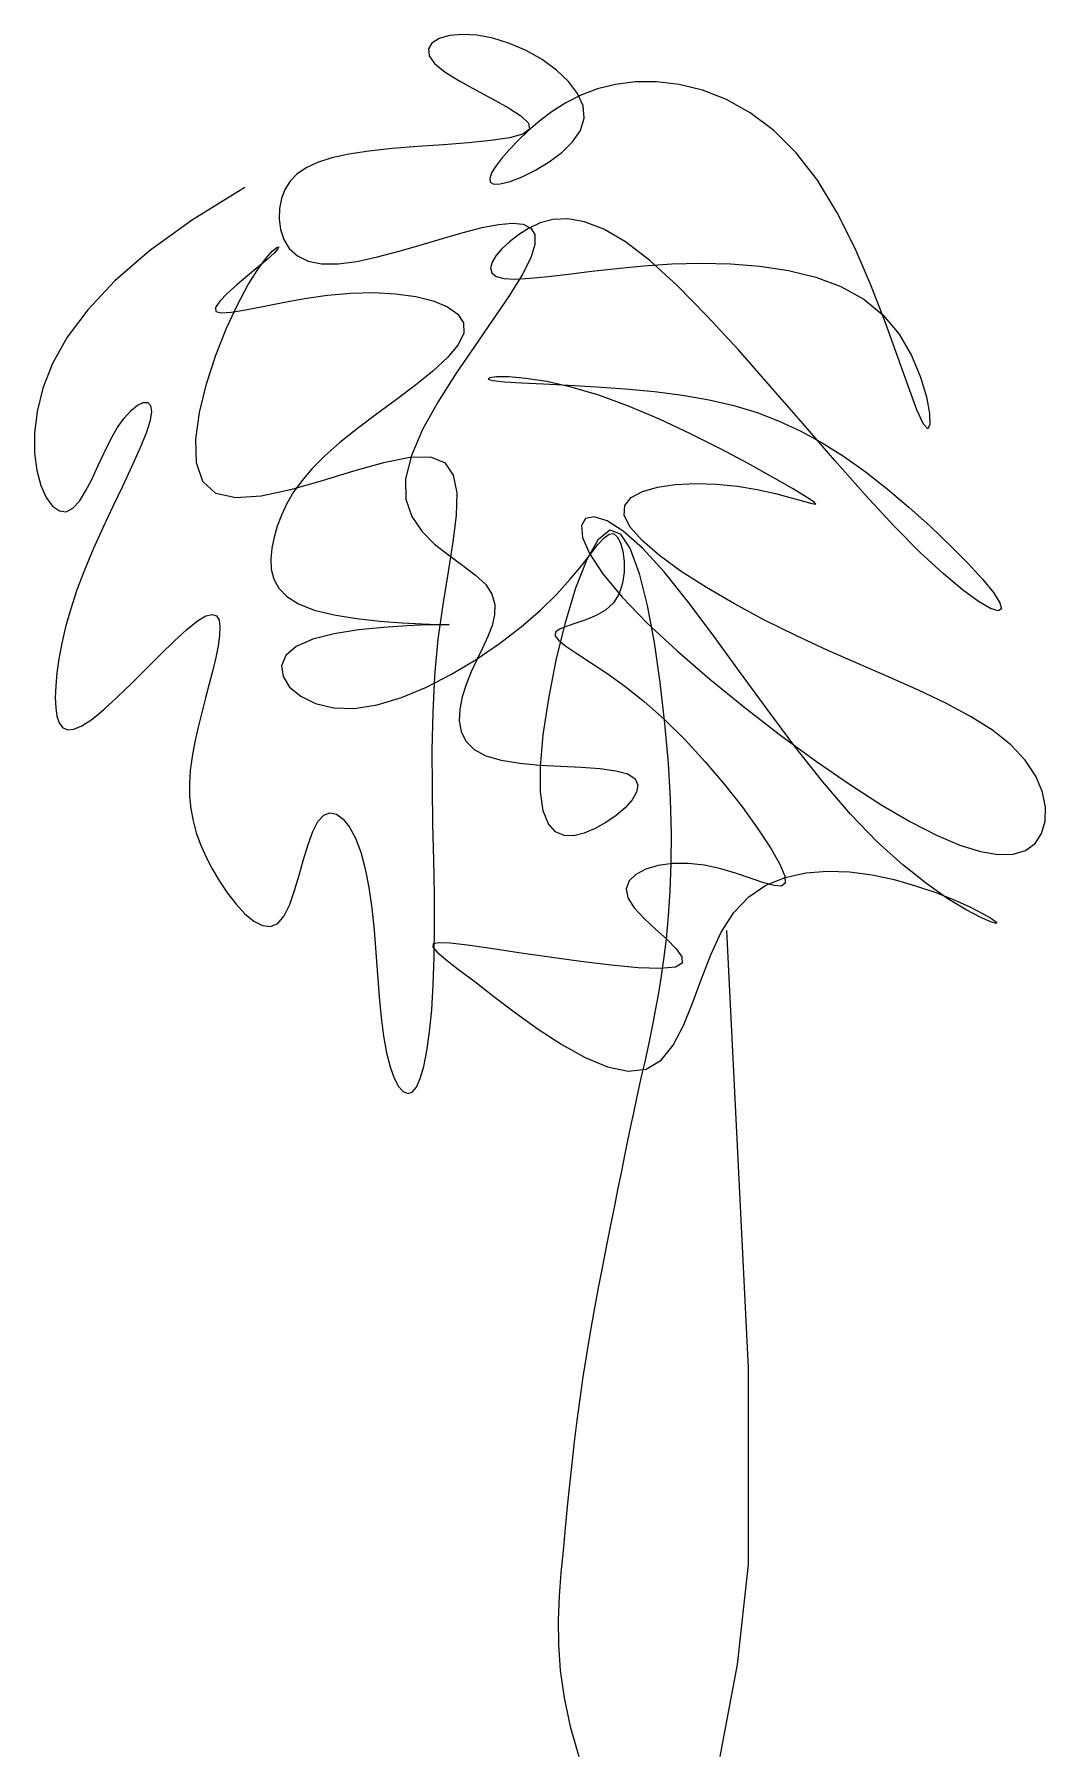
# Model space of a CAD drawing. Extents: x 206.94 to 209.71, y 0.46 to 5.18.
import ezdxf

# ---------------------------------------------------------------- set-up
doc = ezdxf.new("R2010")
doc.units = 0
doc.header["$LTSCALE"] = 0.5
doc.layers.get('0').update_dxf_attribs({"linetype": 'CONTINUOUS'})

msp = doc.modelspace()

# ---------------------------------------------------------------- linework, layer by layer
at = {"color": 0}
for p, q in [((208.0284, 5.1606), (208.0186, 5.1446)), ((208.0483, 5.1729), (208.0284, 5.1606)), ((208.0766, 5.181), (208.0483, 5.1729)), ((208.1118, 5.1843), (208.0766, 5.181)), ((208.152, 5.1822), (208.1118, 5.1843)), ((208.1958, 5.1741), (208.152, 5.1822)), ((208.2414, 5.1598), (208.1958, 5.1741)), ((208.2869, 5.1398), (208.2414, 5.1598)), ((208.0186, 5.1446), (208.0205, 5.1256)), ((208.0205, 5.1256), (208.0358, 5.1042)), ((208.0358, 5.1042), (208.065, 5.0809)), ((208.3303, 5.1151), (208.2869, 5.1398)), ((208.3696, 5.0867), (208.3303, 5.1151)), ((208.065, 5.0809), (208.1046, 5.0564)), ((208.1046, 5.0564), (208.1497, 5.0315)), ((208.4028, 5.0555), (208.3696, 5.0867)), ((208.4279, 5.0224), (208.4028, 5.0555)), ((208.6442, 5.0545), (208.5858, 5.0542)), ((208.7062, 5.0472), (208.6442, 5.0545)), ((208.1497, 5.0315), (208.1958, 5.0067)), ((208.4371, 5.0177), (208.3958, 4.9968)), ((208.4429, 4.9883), (208.4279, 5.0224)), ((208.4824, 5.0348), (208.4371, 5.0177)), ((208.5319, 5.0473), (208.4824, 5.0348)), ((208.5858, 5.0542), (208.5319, 5.0473)), ((208.7704, 5.0312), (208.7062, 5.0472)), ((208.8358, 5.0055), (208.7704, 5.0312)), ((208.1958, 5.0067), (208.2382, 4.983)), ((208.2382, 4.983), (208.2721, 4.9608)), ((208.2721, 4.9608), (208.2929, 4.9411)), ((208.3583, 4.973), (208.3243, 4.9474)), ((208.3958, 4.9968), (208.3583, 4.973)), ((208.4458, 4.9543), (208.4429, 4.9883)), ((208.9013, 4.969), (208.8358, 5.0055)), ((208.9655, 4.9207), (208.9013, 4.969)), ((208.2935, 4.9209), (208.2658, 4.8943)), ((208.2958, 4.9243), (208.2777, 4.9111)), ((208.2929, 4.9411), (208.2958, 4.9243)), ((208.3243, 4.9474), (208.2935, 4.9209)), ((208.4141, 4.8896), (208.4355, 4.9211)), ((208.4355, 4.9211), (208.4458, 4.9543)), ((209.0274, 4.8595), (208.9655, 4.9207)), ((207.9198, 4.871), (207.8558, 4.8644)), ((207.9893, 4.8765), (207.9198, 4.871)), ((208.0601, 4.8816), (207.9893, 4.8765)), ((208.1283, 4.8868), (208.0601, 4.8816)), ((208.19, 4.893), (208.1283, 4.8868)), ((208.2411, 4.9009), (208.19, 4.893)), ((208.2411, 4.8687), (208.22, 4.8447)), ((208.2777, 4.9111), (208.2411, 4.9009)), ((208.2658, 4.8943), (208.2411, 4.8687)), ((208.3845, 4.8605), (208.4141, 4.8896)), ((207.7148, 4.8329), (207.6833, 4.8181)), ((207.7536, 4.8455), (207.7148, 4.8329)), ((207.8004, 4.8559), (207.7536, 4.8455)), ((207.8558, 4.8644), (207.8004, 4.8559)), ((208.2034, 4.823), (208.1921, 4.8044)), ((208.22, 4.8447), (208.2034, 4.823)), ((208.3123, 4.812), (208.3496, 4.8344)), ((208.3496, 4.8344), (208.3845, 4.8605)), ((209.0858, 4.7844), (209.0274, 4.8595)), ((207.6393, 4.7815), (207.6253, 4.7593)), ((207.6584, 4.801), (207.6393, 4.7815)), ((207.6833, 4.8181), (207.6584, 4.801)), ((208.1921, 4.8044), (208.1868, 4.7895)), ((208.1868, 4.7895), (208.1885, 4.7791)), ((208.1885, 4.7791), (208.1979, 4.7738)), ((208.1979, 4.7738), (208.2158, 4.7744)), ((208.2158, 4.7744), (208.2425, 4.7813)), ((208.2425, 4.7813), (208.2757, 4.7941)), ((208.2757, 4.7941), (208.3123, 4.812)), ((209.1397, 4.6954), (209.0858, 4.7844)), ((207.5158, 4.7644), (207.372, 4.6759)), ((207.6158, 4.7345), (207.6103, 4.7071)), ((207.6253, 4.7593), (207.6158, 4.7345)), ((207.6103, 4.7071), (207.6091, 4.6783)), ((207.6091, 4.6783), (207.6128, 4.6494)), ((208.3604, 4.6765), (208.3249, 4.6672)), ((208.4008, 4.6783), (208.3604, 4.6765)), ((208.4469, 4.6702), (208.4008, 4.6783)), ((209.1888, 4.5969), (209.1397, 4.6954)), ((207.372, 4.6759), (207.2538, 4.5904)), ((207.6128, 4.6494), (207.6221, 4.622)), ((208.0577, 4.6249), (208.1141, 4.6412)), ((208.1141, 4.6412), (208.1658, 4.6545)), ((208.1658, 4.6545), (208.2112, 4.6633)), ((208.2112, 4.6633), (208.2491, 4.6665)), ((208.2658, 4.6345), (208.2411, 4.6154)), ((208.2491, 4.6665), (208.2789, 4.6635)), ((208.2936, 4.6524), (208.2658, 4.6345)), ((208.2789, 4.6635), (208.2996, 4.6533)), ((208.3249, 4.6672), (208.2936, 4.6524)), ((208.2996, 4.6533), (208.3105, 4.6351)), ((208.3105, 4.6351), (208.3107, 4.6081)), ((208.4993, 4.65), (208.4469, 4.6702)), ((208.5587, 4.6155), (208.4993, 4.65)), ((207.2538, 4.5904), (207.1588, 4.5081)), ((207.5732, 4.5697), (207.5908, 4.5896)), ((207.5958, 4.5846), (207.5766, 4.567)), ((207.5908, 4.5896), (207.6028, 4.6)), ((207.6063, 4.5966), (207.5958, 4.5846)), ((207.6028, 4.6), (207.6083, 4.6021)), ((207.6083, 4.6021), (207.6063, 4.5966)), ((207.6221, 4.622), (207.6374, 4.5975)), ((207.6374, 4.5975), (207.6594, 4.5771)), ((207.8791, 4.5739), (207.9383, 4.5896)), ((207.9383, 4.5896), (207.9985, 4.6071)), ((207.9985, 4.6071), (208.0577, 4.6249)), ((208.2202, 4.5961), (208.204, 4.5773)), ((208.2411, 4.6154), (208.2202, 4.5961)), ((208.3107, 4.6081), (208.2994, 4.5716)), ((208.6258, 4.5646), (208.5587, 4.6155)), ((209.233, 4.4944), (209.1888, 4.5969)), ((207.5511, 4.5455), (207.5223, 4.5217)), ((207.5247, 4.4982), (207.5508, 4.5396)), ((207.5508, 4.5396), (207.5732, 4.5697)), ((207.5766, 4.567), (207.5511, 4.5455)), ((207.6594, 4.5771), (207.6887, 4.5623)), ((207.6887, 4.5623), (207.7258, 4.5546)), ((207.7258, 4.5546), (207.771, 4.5548)), ((207.771, 4.5548), (207.8227, 4.5618)), ((207.8227, 4.5618), (207.8791, 4.5739)), ((208.1933, 4.5596), (208.1893, 4.5438)), ((208.1893, 4.5438), (208.1927, 4.5306)), ((208.204, 4.5773), (208.1933, 4.5596)), ((208.2994, 4.5716), (208.2758, 4.5246)), ((208.4033, 4.5271), (208.4665, 4.5349)), ((208.4665, 4.5349), (208.5352, 4.5427)), ((208.5352, 4.5427), (208.6087, 4.5496)), ((208.6087, 4.5496), (208.6858, 4.5546)), ((208.701, 4.496), (208.6258, 4.5646)), ((208.6858, 4.5546), (208.7657, 4.5568)), ((208.7657, 4.5568), (208.8468, 4.5552)), ((208.8468, 4.5552), (208.9274, 4.549)), ((208.9274, 4.549), (209.0058, 4.5371)), ((209.0058, 4.5371), (209.0806, 4.5187)), ((207.1588, 4.5081), (207.0846, 4.4291)), ((207.4933, 4.4971), (207.4671, 4.4735)), ((207.5223, 4.5217), (207.4933, 4.4971)), ((207.4958, 4.4447), (207.5247, 4.4982)), ((208.1927, 4.5306), (208.2046, 4.5206)), ((208.2046, 4.5206), (208.2258, 4.5146)), ((208.2258, 4.5146), (208.2571, 4.5131)), ((208.2758, 4.5246), (208.2399, 4.467)), ((208.2571, 4.5131), (208.2977, 4.5153)), ((208.2977, 4.5153), (208.3468, 4.5202)), ((208.3468, 4.5202), (208.4033, 4.5271)), ((208.7826, 4.4127), (208.701, 4.496)), ((209.0806, 4.5187), (209.1499, 4.4928)), ((209.1499, 4.4928), (209.2122, 4.4584)), ((209.2721, 4.3935), (209.233, 4.4944)), ((207.4467, 4.4525), (207.4353, 4.4357)), ((207.4671, 4.4735), (207.4467, 4.4525)), ((207.4653, 4.3789), (207.4958, 4.4447)), ((207.5646, 4.4384), (207.6193, 4.4492)), ((207.6193, 4.4492), (207.6791, 4.4598)), ((207.6791, 4.4598), (207.7419, 4.4688)), ((207.7419, 4.4688), (207.8058, 4.4747)), ((207.8058, 4.4747), (207.8688, 4.4761)), ((207.8688, 4.4761), (207.9288, 4.4729)), ((207.9288, 4.4729), (207.9839, 4.4653)), ((207.9839, 4.4653), (208.0321, 4.4534)), ((208.0321, 4.4534), (208.0714, 4.4373)), ((208.2399, 4.467), (208.1949, 4.4007)), ((209.2122, 4.4584), (209.2659, 4.4147)), ((207.0846, 4.4291), (207.0286, 4.3536)), ((207.4353, 4.4357), (207.4358, 4.4247)), ((207.4358, 4.4247), (207.4505, 4.4207)), ((207.4505, 4.4207), (207.4782, 4.4227)), ((207.4782, 4.4227), (207.5168, 4.4291)), ((207.5168, 4.4291), (207.5646, 4.4384)), ((208.0714, 4.4373), (208.0997, 4.417)), ((208.0997, 4.417), (208.1152, 4.3928)), ((208.1949, 4.4007), (208.1447, 4.3282)), ((208.8686, 4.3189), (208.7826, 4.4127)), ((209.2659, 4.4147), (209.3095, 4.3617)), ((209.3061, 4.2995), (209.2721, 4.3935)), ((207.0286, 4.3536), (206.9885, 4.2818)), ((207.4358, 4.3045), (207.4653, 4.3789)), ((208.1158, 4.3647), (208.1004, 4.333)), ((208.1152, 4.3928), (208.1158, 4.3647)), ((209.3095, 4.3617), (209.3435, 4.3032)), ((207.41, 4.2258), (207.4358, 4.3045)), ((208.1004, 4.333), (208.0711, 4.2982)), ((208.1447, 4.3282), (208.0933, 4.2523)), ((208.9571, 4.2186), (208.8686, 4.3189)), ((209.3348, 4.2181), (209.3061, 4.2995)), ((209.3435, 4.3032), (209.3683, 4.2443)), ((206.9885, 4.2818), (206.9617, 4.2138)), ((208.0311, 4.2611), (207.9833, 4.2224)), ((208.0711, 4.2982), (208.0311, 4.2611)), ((208.0933, 4.2523), (208.0448, 4.1755)), ((206.9617, 4.2138), (206.9458, 4.1499)), ((207.3908, 4.1474), (207.41, 4.2258)), ((207.9833, 4.2224), (207.9309, 4.1827)), ((208.1863, 4.2427), (208.1824, 4.2389)), ((208.1824, 4.2389), (208.1958, 4.2348)), ((208.2058, 4.245), (208.1863, 4.2427)), ((208.1958, 4.2348), (208.2272, 4.2315)), ((208.2396, 4.2448), (208.2058, 4.245)), ((208.2272, 4.2315), (208.2743, 4.2286)), ((208.286, 4.2409), (208.2396, 4.2448)), ((208.2743, 4.2286), (208.334, 4.2257)), ((208.3435, 4.232), (208.286, 4.2409)), ((208.334, 4.2257), (208.4033, 4.2224)), ((208.4106, 4.2171), (208.3435, 4.232)), ((208.4033, 4.2224), (208.4792, 4.2181)), ((208.4858, 4.1949), (208.4106, 4.2171)), ((208.4792, 4.2181), (208.5586, 4.2124)), ((208.5586, 4.2124), (208.6385, 4.2048)), ((208.6385, 4.2048), (208.7158, 4.1949)), ((209.0461, 4.116), (208.9571, 4.2186)), ((209.3581, 4.1548), (209.3348, 4.2181)), ((209.3683, 4.2443), (209.3846, 4.1899)), ((207.2038, 4.153), (207.2215, 4.1675)), ((207.2215, 4.1675), (207.2371, 4.1749)), ((207.2371, 4.1749), (207.2493, 4.1748)), ((207.2493, 4.1748), (207.2572, 4.1668)), ((207.2572, 4.1668), (207.2597, 4.1503)), ((207.9309, 4.1827), (207.8768, 4.1427)), ((208.0448, 4.1755), (208.003, 4.1003)), ((208.5673, 4.1648), (208.4858, 4.1949)), ((208.6522, 4.1287), (208.5673, 4.1648)), ((208.7158, 4.1949), (208.7882, 4.1822)), ((208.7882, 4.1822), (208.8558, 4.1663)), ((208.8558, 4.1663), (208.9198, 4.1469)), ((209.3846, 4.1899), (209.3929, 4.1448)), ((206.9458, 4.1499), (206.9386, 4.0904)), ((207.1658, 4.1049), (207.1848, 4.132)), ((207.1848, 4.132), (207.2038, 4.153)), ((207.2558, 4.1249), (207.2448, 4.0905)), ((207.2597, 4.1503), (207.2558, 4.1249)), ((207.381, 4.0737), (207.3908, 4.1474)), ((207.8768, 4.1427), (207.8241, 4.1033)), ((208.7374, 4.0888), (208.6522, 4.1287)), ((208.9198, 4.1469), (208.9808, 4.1237)), ((208.9808, 4.1237), (209.0401, 4.0962)), ((209.1335, 4.0152), (209.0461, 4.116)), ((209.3759, 4.1149), (209.3581, 4.1548)), ((209.3879, 4.1024), (209.3759, 4.1149)), ((209.3938, 4.114), (209.3879, 4.1024)), ((209.3929, 4.1448), (209.3938, 4.114)), ((206.9386, 4.0904), (206.9386, 4.036)), ((207.1299, 4.0367), (207.1475, 4.0725)), ((207.1475, 4.0725), (207.1658, 4.1049)), ((207.2448, 4.0905), (207.2277, 4.0483)), ((207.3833, 4.0091), (207.381, 4.0737)), ((207.7758, 4.065), (207.7344, 4.0284)), ((207.8241, 4.1033), (207.7758, 4.065)), ((208.003, 4.1003), (207.972, 4.0293)), ((208.8196, 4.0475), (208.7374, 4.0888)), ((209.0401, 4.0962), (209.0983, 4.0642)), ((209.0983, 4.0642), (209.1566, 4.0273)), ((206.9386, 4.036), (206.9447, 3.9879)), ((207.1127, 3.9997), (207.1299, 4.0367)), ((207.2277, 4.0483), (207.2059, 3.9997)), ((207.7344, 4.0284), (207.6999, 3.9935)), ((207.9681, 4.024), (207.8957, 4.0094)), ((207.972, 4.0293), (207.9558, 3.9651)), ((208.0258, 4.025), (207.9681, 4.024)), ((208.0652, 4.0085), (208.0258, 4.025)), ((208.8957, 4.0071), (208.8196, 4.0475)), ((209.2174, 3.9202), (209.1335, 4.0152)), ((209.1566, 4.0273), (209.2159, 3.985)), ((206.9447, 3.9879), (206.9558, 3.9469)), ((207.0958, 3.9638), (207.1127, 3.9997)), ((207.2059, 3.9997), (207.1808, 3.9463)), ((207.4007, 3.9581), (207.3833, 4.0091)), ((207.6999, 3.9935), (207.6714, 3.9599)), ((207.8137, 3.9864), (207.7271, 3.9601)), ((207.8957, 4.0094), (207.8137, 3.9864)), ((208.088, 3.975), (208.0652, 4.0085)), ((208.0972, 3.9266), (208.088, 3.975)), ((208.9626, 3.9701), (208.8957, 4.0071)), ((209.017, 3.9386), (208.9626, 3.9701)), ((209.2159, 3.985), (209.2765, 3.9376)), ((206.9558, 3.9469), (206.9706, 3.9142)), ((207.0617, 3.904), (207.0789, 3.9312)), ((207.0789, 3.9312), (207.0958, 3.9638)), ((207.1808, 3.9463), (207.1538, 3.8897)), ((207.4358, 3.9251), (207.4007, 3.9581)), ((207.4903, 3.913), (207.4358, 3.9251)), ((207.641, 3.9356), (207.5603, 3.9182)), ((207.6483, 3.9276), (207.6299, 3.8962)), ((207.7271, 3.9601), (207.641, 3.9356)), ((207.6714, 3.9599), (207.6483, 3.9276)), ((207.9558, 3.9651), (207.9571, 3.9096)), ((208.0958, 3.8651), (208.0972, 3.9266)), ((208.5747, 3.9142), (208.6056, 3.9308)), ((208.6056, 3.9308), (208.6471, 3.9426)), ((208.6471, 3.9426), (208.6966, 3.9496)), ((208.6966, 3.9496), (208.7513, 3.9523)), ((208.7513, 3.9523), (208.8086, 3.9507)), ((208.8086, 3.9507), (208.8658, 3.9451)), ((208.8658, 3.9451), (208.9204, 3.936)), ((208.9204, 3.936), (208.9701, 3.9249)), ((208.9701, 3.9249), (209.013, 3.9136)), ((209.0558, 3.9151), (209.017, 3.9386)), ((209.2765, 3.9376), (209.3369, 3.8867)), ((206.9706, 3.9142), (206.988, 3.8907)), ((206.988, 3.8907), (207.0068, 3.8773)), ((207.0068, 3.8773), (207.0258, 3.8751)), ((207.0258, 3.8751), (207.0441, 3.8846)), ((207.0441, 3.8846), (207.0617, 3.904)), ((207.1538, 3.8897), (207.1264, 3.8313)), ((207.5603, 3.9182), (207.4903, 3.913)), ((207.6299, 3.8962), (207.6155, 3.8654)), ((207.9571, 3.9096), (207.9733, 3.8622)), ((208.5558, 3.8651), (208.5573, 3.8923)), ((208.5573, 3.8923), (208.5747, 3.9142)), ((209.013, 3.9136), (209.0471, 3.9039)), ((209.0471, 3.9039), (209.0704, 3.8974)), ((209.0768, 3.9012), (209.0558, 3.9151)), ((209.0704, 3.8974), (209.081, 3.8959)), ((209.081, 3.8959), (209.0768, 3.9012)), ((209.2959, 3.8352), (209.2174, 3.9202)), ((209.3369, 3.8867), (209.3953, 3.8343)), ((207.1264, 3.8313), (207.0999, 3.7726)), ((207.6044, 3.8352), (207.5958, 3.8052)), ((207.6155, 3.8654), (207.6044, 3.8352)), ((207.9733, 3.8622), (208.0008, 3.8216)), ((208.087, 3.7924), (208.0958, 3.8651)), ((208.4496, 3.8564), (208.4384, 3.8372)), ((208.4384, 3.8372), (208.4413, 3.8047)), ((208.4735, 3.8611), (208.4496, 3.8564)), ((208.5085, 3.85), (208.4735, 3.8611)), ((208.5531, 3.8218), (208.5085, 3.85)), ((208.5723, 3.8325), (208.5558, 3.8651)), ((208.6054, 3.7953), (208.5723, 3.8325)), ((209.367, 3.7634), (209.2959, 3.8352)), ((209.3953, 3.8343), (209.4496, 3.7827)), ((207.5958, 3.8052), (207.5895, 3.7753)), ((208.0008, 3.8216), (208.0358, 3.7864)), ((208.0358, 3.7864), (208.0746, 3.7555)), ((208.0736, 3.7103), (208.087, 3.7924)), ((208.4413, 3.8047), (208.46, 3.7603)), ((208.4538, 3.7448), (208.4851, 3.8001)), ((208.4633, 3.759), (208.4836, 3.7848)), ((208.4836, 3.7848), (208.5002, 3.8035)), ((208.4851, 3.8001), (208.5158, 3.8252)), ((208.5002, 3.8035), (208.514, 3.8139)), ((208.514, 3.8139), (208.5258, 3.8152)), ((208.5158, 3.8252), (208.5449, 3.8149)), ((208.5258, 3.8152), (208.5365, 3.8066)), ((208.5365, 3.8066), (208.5455, 3.7897)), ((208.5449, 3.8149), (208.5718, 3.773)), ((208.5455, 3.7897), (208.5522, 3.7665)), ((208.6058, 3.7752), (208.5531, 3.8218)), ((208.6527, 3.7547), (208.6054, 3.7953)), ((209.4496, 3.7827), (209.4978, 3.7339)), ((207.0999, 3.7726), (207.0758, 3.7152)), ((207.5895, 3.7753), (207.5863, 3.7458)), ((207.5863, 3.7458), (207.5876, 3.7174)), ((208.0746, 3.7555), (208.1133, 3.7276)), ((208.4232, 3.6662), (208.4538, 3.7448)), ((208.4383, 3.7271), (208.4633, 3.759)), ((208.46, 3.7603), (208.4958, 3.7053)), ((208.5522, 3.7665), (208.5558, 3.739)), ((208.5558, 3.739), (208.5557, 3.7091)), ((208.5718, 3.773), (208.5963, 3.7054)), ((208.6652, 3.7098), (208.6058, 3.7752)), ((208.7121, 3.7115), (208.6527, 3.7547)), ((209.4298, 3.7054), (209.367, 3.7634)), ((209.4978, 3.7339), (209.5379, 3.69)), ((207.0758, 3.7152), (207.0551, 3.6605)), ((207.5876, 3.7174), (207.5946, 3.6903)), ((207.5946, 3.6903), (207.6086, 3.6651)), ((208.0589, 3.6206), (208.0736, 3.7103)), ((208.1133, 3.7276), (208.1483, 3.7013)), ((208.1483, 3.7013), (208.1758, 3.6753)), ((208.3705, 3.6492), (208.4077, 3.6901)), ((208.4077, 3.6901), (208.4383, 3.7271)), ((208.4958, 3.7053), (208.5497, 3.641)), ((208.5557, 3.7091), (208.5511, 3.6789)), ((208.5963, 3.7054), (208.6183, 3.6178)), ((208.7301, 3.6289), (208.6652, 3.7098)), ((208.7813, 3.6669), (208.7121, 3.7115)), ((209.4834, 3.6607), (209.4298, 3.7054)), ((209.5379, 3.69), (209.5679, 3.6531)), ((207.0551, 3.6605), (207.038, 3.6086)), ((207.6086, 3.6651), (207.631, 3.6422)), ((207.631, 3.6422), (207.6629, 3.6221)), ((208.1758, 3.6753), (208.193, 3.6486)), ((208.193, 3.6486), (208.2005, 3.6209)), ((208.3258, 3.6053), (208.3705, 3.6492)), ((208.3946, 3.5716), (208.4232, 3.6662)), ((208.5414, 3.6503), (208.5258, 3.6253)), ((208.5511, 3.6789), (208.5414, 3.6503)), ((208.5497, 3.641), (208.619, 3.5697)), ((208.8582, 3.622), (208.7813, 3.6669)), ((209.5271, 3.6291), (209.4834, 3.6607)), ((209.5679, 3.6531), (209.5859, 3.6253)), ((207.038, 3.6086), (207.0241, 3.5598)), ((207.4089, 3.5891), (207.426, 3.5935)), ((207.426, 3.5935), (207.4377, 3.5894)), ((207.6629, 3.6221), (207.7058, 3.6053)), ((207.7058, 3.6053), (207.7599, 3.5921)), ((207.7599, 3.5921), (207.8213, 3.5822)), ((208.0458, 3.5254), (208.0589, 3.6206)), ((208.2001, 3.5924), (208.1933, 3.5629)), ((208.2005, 3.6209), (208.2001, 3.5924)), ((208.2732, 3.5597), (208.3258, 3.6053)), ((208.4783, 3.5902), (208.4506, 3.5784)), ((208.5042, 3.6055), (208.4783, 3.5902)), ((208.5258, 3.6253), (208.5042, 3.6055)), ((208.6183, 3.6178), (208.6375, 3.5162)), ((208.7994, 3.5365), (208.7301, 3.6289)), ((208.9404, 3.5778), (208.8582, 3.622)), ((209.56, 3.61), (209.5271, 3.6291)), ((209.5813, 3.6033), (209.56, 3.61)), ((209.5902, 3.6085), (209.5813, 3.6033)), ((209.5859, 3.6253), (209.5902, 3.6085)), ((207.0241, 3.5598), (207.0133, 3.5142)), ((207.3222, 3.5206), (207.3565, 3.5519)), ((207.3565, 3.5519), (207.3858, 3.5754)), ((207.3858, 3.5754), (207.4089, 3.5891)), ((207.4377, 3.5894), (207.4446, 3.5779)), ((207.4446, 3.5779), (207.4472, 3.5597)), ((207.4472, 3.5597), (207.4463, 3.536)), ((207.8274, 3.5507), (207.7608, 3.5401)), ((207.8213, 3.5822), (207.8853, 3.5751)), ((207.8958, 3.5579), (207.8274, 3.5507)), ((207.8853, 3.5751), (207.9471, 3.5704)), ((207.9605, 3.5622), (207.8958, 3.5579)), ((207.9471, 3.5704), (208.0018, 3.5675)), ((208.0158, 3.5644), (207.9605, 3.5622)), ((208.0018, 3.5675), (208.0447, 3.566)), ((208.0561, 3.5652), (208.0158, 3.5644)), ((208.0447, 3.566), (208.071, 3.5654)), ((208.0758, 3.5654), (208.0561, 3.5652)), ((208.071, 3.5654), (208.0758, 3.5654)), ((208.1933, 3.5629), (208.1819, 3.5324)), ((208.2138, 3.514), (208.2732, 3.5597)), ((208.3678, 3.5454), (208.3658, 3.5354)), ((208.3796, 3.5537), (208.3678, 3.5454)), ((208.3692, 3.4681), (208.3946, 3.5716)), ((208.3989, 3.5612), (208.3796, 3.5537)), ((208.4233, 3.5691), (208.3989, 3.5612)), ((208.4506, 3.5784), (208.4233, 3.5691)), ((208.619, 3.5697), (208.7004, 3.4938)), ((209.0258, 3.5354), (208.9404, 3.5778)), ((207.0133, 3.5142), (207.0053, 3.4718)), ((207.2844, 3.4838), (207.3222, 3.5206)), ((207.4423, 3.5076), (207.4358, 3.4754)), ((207.4463, 3.536), (207.4423, 3.5076)), ((207.6558, 3.5054), (207.6274, 3.4805)), ((207.7018, 3.5252), (207.6558, 3.5054)), ((207.7608, 3.5401), (207.7018, 3.5252)), ((208.0368, 3.4263), (208.0458, 3.5254)), ((208.1495, 3.4699), (208.2138, 3.514)), ((208.1674, 3.501), (208.1515, 3.4687)), ((208.1819, 3.5324), (208.1674, 3.501)), ((208.3658, 3.5354), (208.3754, 3.5226)), ((208.3754, 3.5226), (208.3958, 3.5065)), ((208.3958, 3.5065), (208.4256, 3.4864)), ((208.6375, 3.5162), (208.6537, 3.4064)), ((208.8721, 3.4367), (208.7994, 3.5365)), ((209.1123, 3.4955), (209.0258, 3.5354)), ((207.0053, 3.4718), (206.9999, 3.4328)), ((207.2446, 3.4442), (207.2844, 3.4838)), ((207.4358, 3.4754), (207.4275, 3.4404)), ((207.6274, 3.4805), (207.6161, 3.4522)), ((207.6161, 3.4522), (207.6203, 3.4227)), ((208.0821, 3.4292), (208.1495, 3.4699)), ((208.1515, 3.4687), (208.1358, 3.4355)), ((208.3485, 3.3629), (208.3692, 3.4681)), ((208.4256, 3.4864), (208.4633, 3.4617)), ((208.4633, 3.4617), (208.5076, 3.4319)), ((208.7004, 3.4938), (208.7908, 3.4155)), ((209.1982, 3.4576), (209.1123, 3.4955)), ((209.282, 3.4212), (209.1982, 3.4576)), ((206.9999, 3.4328), (206.9968, 3.3974)), ((207.165, 3.366), (207.2043, 3.4041)), ((207.2043, 3.4041), (207.2446, 3.4442)), ((207.4178, 3.4031), (207.4075, 3.3643)), ((207.4275, 3.4404), (207.4178, 3.4031)), ((207.6203, 3.4227), (207.6383, 3.3942)), ((208.0132, 3.3937), (208.0821, 3.4292)), ((208.0316, 3.3248), (208.0368, 3.4263)), ((208.122, 3.4014), (208.1111, 3.3672)), ((208.1358, 3.4355), (208.122, 3.4014)), ((208.5076, 3.4319), (208.5571, 3.3963)), ((208.6537, 3.4064), (208.6665, 3.2943)), ((208.7908, 3.4155), (208.8869, 3.3372)), ((208.9472, 3.3337), (208.8721, 3.4367)), ((209.3621, 3.3855), (209.282, 3.4212)), ((206.9968, 3.3974), (206.9958, 3.3655)), ((206.9958, 3.3655), (206.9968, 3.3375)), ((207.1284, 3.3323), (207.165, 3.366)), ((207.4075, 3.3643), (207.3971, 3.3243)), ((207.6383, 3.3942), (207.6685, 3.3691)), ((207.6685, 3.3691), (207.7093, 3.3494)), ((207.8783, 3.3451), (207.9447, 3.3651)), ((207.9447, 3.3651), (208.0132, 3.3937)), ((208.1111, 3.3672), (208.1045, 3.3338)), ((208.3336, 3.263), (208.3485, 3.3629)), ((208.5571, 3.3963), (208.6103, 3.3544)), ((208.6103, 3.3544), (208.6658, 3.3056)), ((209.4371, 3.3498), (209.3621, 3.3855)), ((206.9968, 3.3375), (207.0002, 3.314)), ((207.0002, 3.314), (207.0063, 3.2956)), ((207.0958, 3.3056), (207.1284, 3.3323)), ((207.3971, 3.3243), (207.3871, 3.2839)), ((207.7093, 3.3494), (207.7589, 3.3375)), ((207.7589, 3.3375), (207.8158, 3.3355)), ((207.8158, 3.3355), (207.8783, 3.3451)), ((208.0295, 3.2221), (208.0316, 3.3248)), ((208.1045, 3.3338), (208.1033, 3.3018)), ((208.8869, 3.3372), (208.9852, 3.2612)), ((209.0235, 3.2314), (208.9472, 3.3337)), ((209.5054, 3.3134), (209.4371, 3.3498)), ((209.5655, 3.2756), (209.5054, 3.3134)), ((207.0063, 3.2956), (207.0158, 3.2831)), ((207.0158, 3.2831), (207.029, 3.2771)), ((207.029, 3.2771), (207.0464, 3.2784)), ((207.0464, 3.2784), (207.0685, 3.2877)), ((207.0685, 3.2877), (207.0958, 3.3056)), ((207.3871, 3.2839), (207.3782, 3.2436)), ((208.1033, 3.3018), (208.1087, 3.2722)), ((208.1087, 3.2722), (208.1218, 3.2458)), ((208.3258, 3.1757), (208.3336, 3.263)), ((208.6658, 3.3056), (208.7223, 3.2498)), ((208.6665, 3.2943), (208.6758, 3.1857)), ((208.9852, 3.2612), (209.0826, 3.19)), ((209.6159, 3.2356), (209.5655, 3.2756)), ((207.3782, 3.2436), (207.3709, 3.204)), ((208.0296, 3.1195), (208.0295, 3.2221)), ((208.1218, 3.2458), (208.1438, 3.2233)), ((208.1438, 3.2233), (208.1758, 3.2056)), ((208.7223, 3.2498), (208.7779, 3.1893)), ((209.1001, 3.1341), (209.0235, 3.2314)), ((209.6553, 3.1933), (209.6159, 3.2356)), ((207.3658, 3.1657), (207.3635, 3.1291)), ((207.3709, 3.204), (207.3658, 3.1657)), ((208.1758, 3.2056), (208.2184, 3.1933)), ((208.2184, 3.1933), (208.2691, 3.1852)), ((208.2691, 3.1852), (208.3247, 3.1802)), ((208.3247, 3.1802), (208.3821, 3.1769)), ((208.3261, 3.1065), (208.3258, 3.1757)), ((208.3821, 3.1769), (208.438, 3.1741)), ((208.438, 3.1741), (208.4894, 3.1705)), ((208.4894, 3.1705), (208.5331, 3.1648)), ((208.6758, 3.1857), (208.6815, 3.0853)), ((208.7779, 3.1893), (208.8309, 3.1266)), ((209.0826, 3.19), (209.1759, 3.1257)), ((209.684, 3.1496), (209.6553, 3.1933)), ((207.3635, 3.1291), (207.3639, 3.094)), ((208.0311, 3.0183), (208.0296, 3.1195)), ((208.5331, 3.1648), (208.5658, 3.1557)), ((208.5658, 3.1557), (208.5853, 3.1423)), ((208.5853, 3.1423), (208.5926, 3.1252)), ((208.5926, 3.1252), (208.5892, 3.1056)), ((208.8309, 3.1266), (208.8796, 3.0645)), ((209.1759, 3.0458), (209.1001, 3.1341)), ((209.1759, 3.1257), (209.2621, 3.0704)), ((209.7023, 3.1062), (209.684, 3.1496)), ((207.3639, 3.094), (207.3672, 3.0601)), ((208.3338, 3.055), (208.3261, 3.1065)), ((208.5771, 3.0845), (208.5579, 3.0629)), ((208.5892, 3.1056), (208.5771, 3.0845)), ((208.6815, 3.0853), (208.684, 2.9938)), ((209.2621, 3.0704), (209.3409, 3.0245)), ((209.7109, 3.0645), (209.7023, 3.1062)), ((207.3672, 3.0601), (207.3733, 3.027)), ((207.3733, 3.027), (207.3822, 2.9944)), ((207.7017, 2.9982), (207.7158, 3.0258)), ((207.7158, 3.0258), (207.7317, 3.0427)), ((207.7317, 3.0427), (207.7488, 3.049)), ((207.7488, 3.049), (207.7666, 3.0453)), ((207.7666, 3.0453), (207.7846, 3.032)), ((207.7846, 3.032), (207.802, 3.0099)), ((208.3478, 3.0192), (208.3338, 3.055)), ((208.5335, 3.0419), (208.5055, 3.0225)), ((208.5579, 3.0629), (208.5335, 3.0419)), ((208.8796, 3.0645), (208.9222, 3.0057)), ((209.2496, 2.9698), (209.1759, 3.0458)), ((209.3409, 3.0245), (209.4121, 2.988)), ((209.7002, 2.9925), (209.71, 3.0261)), ((209.71, 3.0261), (209.7109, 3.0645)), ((207.3822, 2.9944), (207.3939, 2.9619)), ((207.6888, 2.9624), (207.7017, 2.9982)), ((207.802, 3.0099), (207.8185, 2.9794)), ((207.8185, 2.9794), (207.8333, 2.9412)), ((208.0332, 2.9198), (208.0311, 3.0183)), ((208.3671, 2.9971), (208.3478, 3.0192)), ((208.3906, 2.9867), (208.3671, 2.9971)), ((208.4172, 2.986), (208.3906, 2.9867)), ((208.446, 2.993), (208.4172, 2.986)), ((208.4758, 3.0058), (208.446, 2.993)), ((208.5055, 3.0225), (208.4758, 3.0058)), ((208.684, 2.9938), (208.6836, 2.9104)), ((208.9222, 3.0057), (208.9569, 2.9529)), ((209.4121, 2.988), (209.4759, 2.9608)), ((209.682, 2.9653), (209.7002, 2.9925)), ((207.3939, 2.9619), (207.4085, 2.9292)), ((207.4085, 2.9292), (207.4258, 2.8959)), ((207.6766, 2.9215), (207.6888, 2.9624)), ((207.8333, 2.9412), (207.8458, 2.8959)), ((208.9569, 2.9529), (208.9821, 2.9087)), ((209.3199, 2.9062), (209.2496, 2.9698)), ((209.4759, 2.9608), (209.5321, 2.943)), ((209.5321, 2.943), (209.5809, 2.9346)), ((209.5809, 2.9346), (209.6221, 2.9355)), ((209.6221, 2.9355), (209.6559, 2.9458)), ((209.6559, 2.9458), (209.682, 2.9653)), ((207.4258, 2.8959), (207.4458, 2.862)), ((207.6646, 2.8784), (207.6766, 2.9215)), ((207.8458, 2.8959), (207.8558, 2.8442)), ((208.035, 2.8253), (208.0332, 2.9198)), ((208.6146, 2.8946), (208.5875, 2.8804)), ((208.6487, 2.9046), (208.6146, 2.8946)), ((208.6882, 2.9101), (208.6487, 2.9046)), ((208.6836, 2.9104), (208.6808, 2.8347)), ((208.7311, 2.9106), (208.6882, 2.9101)), ((208.7758, 2.9059), (208.7311, 2.9106)), ((208.8206, 2.896), (208.7758, 2.9059)), ((208.8637, 2.8829), (208.8206, 2.896)), ((208.9035, 2.8692), (208.8637, 2.8829)), ((208.9821, 2.9087), (208.9958, 2.8759)), ((208.9968, 2.8721), (209.0533, 2.8846)), ((209.0533, 2.8846), (209.1127, 2.8893)), ((209.1127, 2.8893), (209.1737, 2.887)), ((209.1737, 2.887), (209.2351, 2.8788)), ((209.385, 2.8543), (209.3199, 2.9062)), ((207.4458, 2.862), (207.468, 2.8289)), ((207.6385, 2.7981), (207.652, 2.8363)), ((207.652, 2.8363), (207.6646, 2.8784)), ((207.8558, 2.8442), (207.8635, 2.7875)), ((208.5691, 2.8623), (208.5613, 2.8407)), ((208.5613, 2.8407), (208.5658, 2.8159)), ((208.5875, 2.8804), (208.5691, 2.8623)), ((208.6808, 2.8347), (208.6762, 2.766)), ((208.8969, 2.8188), (208.9443, 2.8505)), ((208.9383, 2.8572), (208.9035, 2.8692)), ((208.9667, 2.8494), (208.9383, 2.8572)), ((208.9443, 2.8505), (208.9968, 2.8721)), ((208.9868, 2.8483), (208.9667, 2.8494)), ((208.9971, 2.8563), (208.9868, 2.8483)), ((208.9958, 2.8759), (208.9971, 2.8563)), ((209.2351, 2.8788), (209.2959, 2.8659)), ((209.2959, 2.8659), (209.3546, 2.8493)), ((209.3546, 2.8493), (209.4099, 2.8303)), ((209.4434, 2.8134), (209.385, 2.8543)), ((207.468, 2.8289), (207.4916, 2.7984)), ((207.4916, 2.7984), (207.5158, 2.7722)), ((207.6233, 2.767), (207.6385, 2.7981)), ((207.8635, 2.7875), (207.8696, 2.7276)), ((208.0358, 2.736), (208.035, 2.8253)), ((208.5658, 2.8159), (208.5833, 2.7885)), ((208.5833, 2.7885), (208.6101, 2.7596)), ((208.8558, 2.776), (208.8969, 2.8188)), ((209.4099, 2.8303), (209.46, 2.8104)), ((209.4932, 2.7829), (209.4434, 2.8134)), ((209.46, 2.8104), (209.5034, 2.791)), ((209.5034, 2.791), (209.5382, 2.7734)), ((207.5158, 2.7722), (207.5401, 2.7521)), ((207.5401, 2.7521), (207.5636, 2.7399)), ((207.5636, 2.7399), (207.5858, 2.7373)), ((207.5858, 2.7373), (207.6058, 2.746)), ((207.6058, 2.746), (207.6233, 2.767)), ((208.6101, 2.7596), (208.6412, 2.7304)), ((208.6762, 2.766), (208.6702, 2.7037)), ((208.8217, 2.7219), (208.8558, 2.776)), ((209.533, 2.7619), (209.4932, 2.7829)), ((209.5611, 2.7499), (209.533, 2.7619)), ((209.5382, 2.7734), (209.563, 2.7591)), ((209.5759, 2.746), (209.5611, 2.7499)), ((209.563, 2.7591), (209.5761, 2.7495)), ((209.5761, 2.7495), (209.5759, 2.746)), ((207.8696, 2.7276), (207.8746, 2.6661)), ((208.0474, 2.6929), (208.032, 2.6896)), ((208.0349, 2.6532), (208.0358, 2.736)), ((208.0783, 2.6916), (208.0474, 2.6929)), ((208.6412, 2.7304), (208.6721, 2.7023)), ((208.6702, 2.7037), (208.6633, 2.6473)), ((208.6721, 2.7023), (208.6978, 2.6765)), ((208.793, 2.6597), (208.8217, 2.7219)), ((208.8358, 2.726), (208.8958, 1.5269)), ((207.8746, 2.6661), (207.8791, 2.6045)), ((208.032, 2.6896), (208.0308, 2.6811)), ((208.0308, 2.6811), (208.0428, 2.6669)), ((208.0322, 2.5774), (208.0349, 2.6532)), ((208.0428, 2.6669), (208.0668, 2.6467)), ((208.0668, 2.6467), (208.1015, 2.6199)), ((208.1258, 2.686), (208.0783, 2.6916)), ((208.1901, 2.6769), (208.1258, 2.686)), ((208.2669, 2.6654), (208.1901, 2.6769)), ((208.351, 2.653), (208.2669, 2.6654)), ((208.4371, 2.6411), (208.351, 2.653)), ((208.6633, 2.6473), (208.6558, 2.5961)), ((208.6978, 2.6765), (208.7135, 2.6544)), ((208.7135, 2.6544), (208.7145, 2.6371)), ((208.7676, 2.5935), (208.793, 2.6597)), ((207.8791, 2.6045), (207.8838, 2.5446)), ((208.1015, 2.6199), (208.1458, 2.5861)), ((208.5199, 2.631), (208.4371, 2.6411)), ((208.5941, 2.6242), (208.5199, 2.631)), ((208.6545, 2.6221), (208.5941, 2.6242)), ((208.6958, 2.6261), (208.6545, 2.6221)), ((208.7145, 2.6371), (208.6958, 2.6261)), ((208.0279, 2.5091), (208.0322, 2.5774)), ((208.1458, 2.5861), (208.1984, 2.5455)), ((208.6558, 2.5961), (208.6483, 2.5496)), ((208.7433, 2.5274), (208.7676, 2.5935)), ((207.8838, 2.5446), (207.8892, 2.488)), ((208.0221, 2.4487), (208.0279, 2.5091)), ((208.1984, 2.5455), (208.2572, 2.5009)), ((208.6408, 2.5071), (208.6333, 2.4679)), ((208.6483, 2.5496), (208.6408, 2.5071)), ((208.7181, 2.4656), (208.7433, 2.5274)), ((207.8892, 2.488), (207.8958, 2.4362)), ((208.2572, 2.5009), (208.32, 2.4558)), ((208.6333, 2.4679), (208.6258, 2.4312)), ((208.6899, 2.412), (208.7181, 2.4656)), ((207.8958, 2.4362), (207.9042, 2.3909)), ((208.0148, 2.3968), (208.0221, 2.4487)), ((208.32, 2.4558), (208.3846, 2.4138)), ((208.3846, 2.4138), (208.4487, 2.3783)), ((208.6258, 2.4312), (208.6183, 2.3965)), ((208.6565, 2.3709), (208.6899, 2.412)), ((207.9042, 2.3909), (207.9141, 2.3526)), ((208.0063, 2.3538), (208.0148, 2.3968)), ((208.4487, 2.3783), (208.5101, 2.3529)), ((208.6108, 2.3629), (208.6033, 2.3297)), ((208.6183, 2.3965), (208.6108, 2.3629)), ((208.6158, 2.3463), (208.6565, 2.3709)), ((207.9141, 2.3526), (207.9252, 2.3217)), ((207.9252, 2.3217), (207.9371, 2.2988)), ((207.9858, 2.2964), (207.9966, 2.3202)), ((207.9966, 2.3202), (208.0063, 2.3538)), ((208.5101, 2.3529), (208.5665, 2.341)), ((208.5665, 2.341), (208.6158, 2.3463)), ((208.6033, 2.3297), (208.5958, 2.2964)), ((207.9371, 2.2988), (207.9494, 2.2844)), ((207.9494, 2.2844), (207.9619, 2.2789)), ((207.9619, 2.2789), (207.9742, 2.2827)), ((207.9742, 2.2827), (207.9858, 2.2964)), ((208.5958, 2.2964), (208.5883, 2.2621)), ((208.5807, 2.2266), (208.573, 2.1896)), ((208.5883, 2.2621), (208.5807, 2.2266)), ((208.573, 2.1896), (208.5649, 2.1507)), ((208.5649, 2.1507), (208.5566, 2.1097)), ((208.5566, 2.1097), (208.5478, 2.0663)), ((208.5478, 2.0663), (208.5385, 2.0201)), ((208.5385, 2.0201), (208.5286, 1.9708)), ((208.5286, 1.9708), (208.5181, 1.9183)), ((208.5181, 1.9183), (208.507, 1.8631)), ((208.507, 1.8631), (208.4958, 1.8055)), ((208.4958, 1.8055), (208.4844, 1.7462)), ((208.4844, 1.7462), (208.4732, 1.6857)), ((208.4732, 1.6857), (208.4623, 1.6245)), ((208.4623, 1.6245), (208.452, 1.5632)), ((208.452, 1.5632), (208.4423, 1.5022)), ((208.8958, 1.5269), (208.8958, 0.9874)), ((208.4423, 1.5022), (208.4336, 1.4421)), ((208.4336, 1.4421), (208.4257, 1.3827)), ((208.4257, 1.3827), (208.4185, 1.3237)), ((208.4185, 1.3237), (208.4118, 1.2648)), ((208.4118, 1.2648), (208.4055, 1.2059)), ((208.4055, 1.2059), (208.3995, 1.1466)), ((208.3995, 1.1466), (208.3937, 1.0867)), ((208.3937, 1.0867), (208.3879, 1.026)), ((208.3879, 1.026), (208.3822, 0.9642)), ((208.3822, 0.9642), (208.3775, 0.9007)), ((208.8958, 0.9874), (208.8654, 0.7133)), ((208.3775, 0.9007), (208.3749, 0.8352)), ((208.3749, 0.8352), (208.3755, 0.7672)), ((208.3755, 0.7672), (208.3804, 0.6962)), ((208.8654, 0.7133), (208.8176, 0.4606)), ((208.3804, 0.6962), (208.3906, 0.6217)), ((208.3906, 0.6217), (208.4073, 0.5434)), ((208.4073, 0.5434), (208.4316, 0.4606))]:
    msp.add_line(p, q, dxfattribs=at)

doc.saveas('drawing.dxf')
